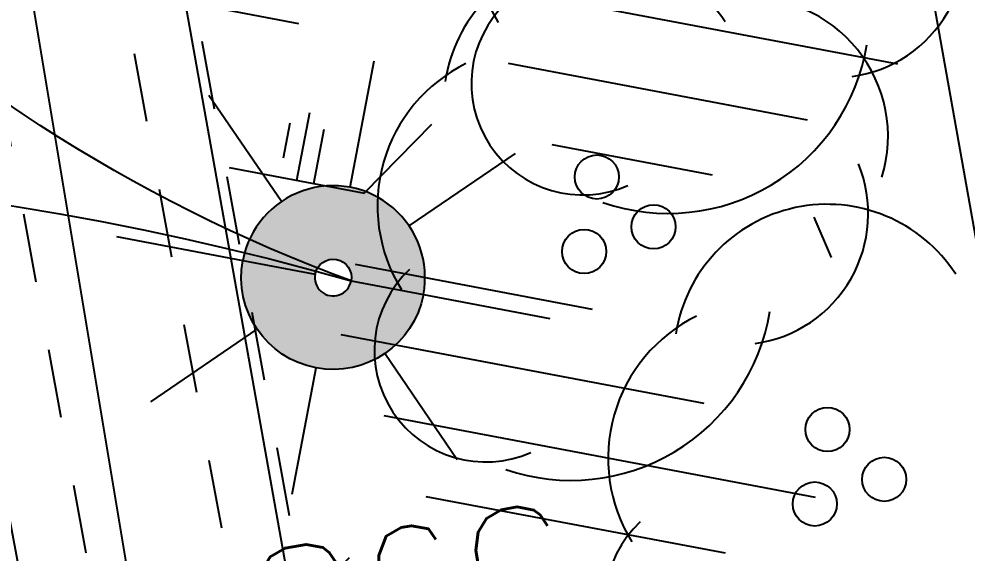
# Model space of a CAD drawing. Extents: x -2313930 to 3286427, y -3858277 to 2572692.
# Drawn here: x -3514.6 to -3256.7, y 2716.6 to 2861.9 of the extents above; entities that cross this region are included whole.
import ezdxf
from ezdxf.enums import TextEntityAlignment as Align
from ezdxf.lldxf.tags import DXFTag

# ---------------------------------------------------------------- set-up
doc = ezdxf.new("R2010")
doc.units = 0
doc.layers.add('_GAZELEC-RESERVATION 2', color=132, linetype='Continuous', lineweight=18)
doc.layers.add('Fond topo - P', color=252, linetype='Continuous', lineweight=50)
for name, color, linetype, plot in [('Fond topo - N', 252, 'Continuous', False), ('Fond topo - NCACHE', 252, 'Continuous', False), ('Fond topo - ZCACHE', 252, 'Continuous', False)]:
    doc.layers.add(name, color=color, linetype=linetype, plot=plot)
for name, color, linetype in [('prlm-VRD', 2, 'Continuous'), ('SA - arbuste', 252, 'Continuous'), ('SA - bât A-B', 252, 'Continuous'), ('SA - couvre sol', 252, 'Continuous'), ('SA - ECL-réso', 252, 'Eclairage public'), ('SA - platelage bois', 252, 'Continuous')]:
    doc.layers.add(name, color=color, linetype=linetype)
doc.styles.add('Lignes', font='arial.ttf', dxfattribs={"height": 0.35})
doc.styles.add('SIMPLEX', font='simplex_.ttf', dxfattribs={"height": 1.25})
tags = doc.linetypes.add('Eclairage public', pattern='A,5,-0.25,["ECL",Lignes,S=1,R=0,X=0,Y=-0.18],-1.25', length=6.5).pattern_tags.tags
tags[15:16] = [DXFTag(74, 4), DXFTag(75, 0), DXFTag(340, '0'), DXFTag(46, 0.0), DXFTag(50, 0.0), DXFTag(44, 0.0), DXFTag(45, 0.0)]
tags[4:5] = [DXFTag(74, 4), DXFTag(75, 0), DXFTag(340, '0'), DXFTag(46, 0.0), DXFTag(50, 0.0), DXFTag(44, 0.0), DXFTag(45, 0.0)]

# ---------------------------------------------------------------- blocks, each defined once
blk = doc.blocks.new('Candélabre', base_point=(-13.42592592600001, -9.391534390999993))
for points in [[(-13.67592592600001, -9.391534390999993, -1), (-13.17592592600001, -9.391534390999993), (-13.37592592600001, -9.391534390999993, 1), (-13.475925926, -9.391534390999993)], [(-13.67592592600001, -9.391534390999993, -1), (-13.17592592600001, -9.391534390999993), (-13.37592592600001, -9.391534390999993, 1), (-13.475925926, -9.391534390999993)], [(-13.67592592600001, -9.391534390999993), (-13.475925926, -9.391534390999993, 1), (-13.37592592600001, -9.391534390999993), (-13.17592592600001, -9.391534390999993, -1)], [(-13.67592592600001, -9.391534390999993), (-13.475925926, -9.391534390999993, 1), (-13.37592592600001, -9.391534390999993), (-13.17592592600001, -9.391534390999993, -1)]]:
    blk.add_hatch(color=250).paths.add_polyline_path(points)
at = {"linetype": 'Continuous', "flags": 128}
for points in [[(-13.42592592600001, -9.141534390999993), (-13.42592592600001, -8.791534391999988)], [(-13.60270262100001, -9.214757695999992), (-13.850189994, -8.967270322999994)], [(-13.24914923200001, -9.214757696999996), (-13.001661857, -8.96727032199999)], [(-14.02592592600001, -9.391534390999993), (-13.67592592600001, -9.391534390999993)], [(-13.17592592600001, -9.391534390999993), (-12.825925927, -9.391534390999993)], [(-13.85018999600001, -9.815798461), (-13.60270262200001, -9.568311086999998)], [(-13.00166185800001, -9.815798458999993), (-13.249149231, -9.568311085999994)], [(-13.42592592600001, -9.991534390999988), (-13.42592592600001, -9.641534390999993)]]:
    blk.add_lwpolyline(points, dxfattribs=at)
for points in [[(-13.67592592600001, -9.391534390999993), (-13.475925926, -9.391534390999993, -1), (-13.37592592600001, -9.391534390999993), (-13.17592592600001, -9.391534390999993, 1)], [(-13.67592592600001, -9.391534390999993), (-13.475925926, -9.391534390999993, 1), (-13.37592592600001, -9.391534390999993), (-13.17592592600001, -9.391534390999993, -1)]]:
    blk.add_lwpolyline(points, format="xyb", close=True, dxfattribs=at)
blk = doc.blocks.new('PTOPO')
at = {"layer": 'Fond topo - NCACHE', "style": 'SIMPLEX'}
blk.add_attdef('MAT', text='', height=0.34, dxfattribs=at).set_placement((0.09999999986030161, -0.09999999962747097), align=Align.TOP_LEFT)
at = {"layer": 'Fond topo - ZCACHE', "style": 'SIMPLEX'}
blk.add_attdef('ALT', (0.09999999986030161, 0.09999999962747097), '', height=0.34, dxfattribs=at)
blk = doc.blocks.new('A$C1F970F0F')
at = {"layer": 'SA - couvre sol'}
h = blk.add_hatch(dxfattribs=at)
h.set_pattern_fill('PELOUSE6', color=256, scale=20.0000003, angle=-10.72360141139323, style=0, pattern_type=2)
h.set_pattern_definition([(349.2763985886067, (-277130161.1279894, -473864756.7787022), (22.32856350872324, 117.9043497231417), [37.5000005625, -202.5000030375]), (79.27639858860677, (-277130147.3110734, -473864759.3953308), (-235.8086994462835, 44.65712701744649), [15.000000225, -105.000001575]), (79.27639858860677, (-277130138.0997961, -473864761.1397498), (-235.8086994462835, 44.65712701744649), [15.000000225, -105.000001575]), (79.27639858860677, (-277130142.7054347, -473864760.2675403), (-235.8086994462835, 44.65712701744649), [18.75000028125, -101.25000151875]), (112.9664661186067, (-277130151.916716, -473864758.5231205), (-191.1515722884832, 280.4658259369293), [12.00000018, -420.7461593111922]), (45.58633105860677, (-277130133.4941673, -473864762.0119574), (22.32856353476547, 117.9043498154048), [12.00000018, -420.7461593111923]), (45.58633105860677, (-277130124.2828801, -473864763.7563783), (22.32856353476547, 117.9043498154048), [26.00000039, -406.6661590999923]), (112.9664661186067, (-277130161.1279894, -473864756.7787022), (-191.1515722884832, 280.4658259369293), [26.00000039, -406.6661590999922]), (349.2763985886067, (-277130073.3609553, -473864750.4999832), (22.32856350872324, 117.9043497231417), [44.42455106636825, -195.5754525336318]), (349.2763985886067, (-277130085.1249766, -473864728.4255323), (22.32856350872324, 117.9043497231417), [82.81008944215131, -56.09585564143782, 43.07431864611476, -58.01973967029608]), (349.2763985886067, (-277130096.7337571, -473864706.3804808), (22.32856350872324, 117.9043497231417), [119.4799495921992, -46.28746189431191, 29.47870124218051, -44.75389087130835]), (349.2763985886067, (-277130108.4191755, -473864684.3209158), (22.32856350872324, 117.9043497231417), [100.4611429069171, -139.5388606930829]), (349.2763985886067, (-277130104.5097786, -473864665.2146754), (22.32856350872324, 117.9043497231417), [65.56973938354608, -174.4302642164539])])
h.paths.add_polyline_path([(-3298.165509577112, 2675.607043131192), (-3333.056756284105, 2871.395554203723), (-3431.982729456081, 2853.766095122478), (-3467.0716222672, 3050.663961028087), (-3368.145649112554, 3068.293420017826), (-3403.234541883467, 3265.191286010609), (-3797.030273717561, 3195.013500392702), (-3814.574720123121, 3293.462433345506), (-3519.227921227619, 3346.095772507767), (-3554.31681402141, 3542.993638504882), (-3652.765747051507, 3525.449192066567), (-3670.310193457068, 3623.898125019371), (-3473.412327505706, 3658.987017821825), (-3526.045666699509, 3954.333816675906), (-3427.59673366941, 3971.878263114222), (-3199.716966173931, 2693.153391904228)])
at = {"layer": 'SA - platelage bois'}
h = blk.add_hatch(dxfattribs=at)
h.set_pattern_fill('PASSERELLE', color=256, scale=150, angle=-79.57359988551433, style=0, pattern_type=2)
h.set_pattern_definition([(280.4264001144857, (-277130161.1279894, -473864756.7787022), (55.32121061969438, 10.17969329456503), []), (280.4264001144857, (-277130142.6875859, -473864753.3854711), (55.32121061969438, 10.17969329456503), [18.75, -18.75]), (280.4264001144857, (-277130124.2471823, -473864749.99224), (55.32121061969438, 10.17969329456503), [18.75, -18.75])])
h.paths.add_polyline_path([(-4335.267744219151, 4440.927387803801), (-4492.490680990537, 4412.908908511484), (-4468.981122882024, 4280.987338359439), (-4647.173052249411, 4249.232004214435), (-4585.76748988437, 3904.660738842532), (-4684.216422805634, 3887.116292478393), (-4660.177072840863, 3752.221847930361), (-4463.279206866626, 3787.310740728484), (-4410.645867672823, 3491.963941874403), (-4607.543733624184, 3456.875049071948), (-4589.999287218625, 3358.426116119144), (-4491.550354280032, 3375.970562574789), (-4456.461461509119, 3179.072696582007), (-4554.910394430382, 3161.528250217867), (-4537.365948024823, 3063.079317265063), (-4143.570216190728, 3133.25710288297), (-4064.620207443004, 2690.236904562595), (-4261.518073302859, 2655.14801174281), (-4270.290296560057, 2704.372478182124), (-4368.739229498649, 2686.828031726479), (-4333.843767498192, 2491.015584049302), (-3298.165509577112, 2675.607043131192), (-3324.284533135743, 2822.171087690233), (-3718.080264969837, 2751.993302072327), (-3726.852488209704, 2801.217768603146), (-3431.982729456081, 2853.766095122478), (-3467.0716222672, 3050.663961028087), (-3761.941380923771, 2998.115634395587), (-3814.574720123121, 3293.462433345506), (-3519.227921227619, 3346.095772507767), (-3554.31681402141, 3542.993638504882), (-3652.765747051507, 3525.449192066567), (-3670.310193457068, 3623.898125019371), (-3473.412327505706, 3658.987017821825), (-3526.045666699509, 3954.333816675906), (-4226.313273780827, 3829.540107731822)])
at = {"layer": 'SA - arbuste', "ltscale": 0.800000011920929}
for centre in [(-3351.672105363345, 2983.921100636345), (-3336.237723870998, 2970.341507015627), (-3355.146713308314, 2963.633284703571), (-3288.920082929375, 2915.214524431284), (-3273.485701437029, 2901.634930810566), (-3292.394690857016, 2894.926708590016)]:
    blk.add_circle(centre, 6, dxfattribs=at)
at = {"layer": 'SA - arbuste', "ltscale": 0.6399999856948853}
for centre, radius, start, end in [((-3341.793441629723, 3048.730768190623), 43.180544, 116.3248626312973, 211.8320556308634), ((-3287.123563687636, 3046.602379961052), 35.676672, 277.883133562608, 22.28760147896251), ((-3351.784002898681, 3003.516626907827), 41.674688, 32.90494467775616, 171.1222224813845), ((-3355.476727672778, 3009.344393284112), 30.327872, 133.2696683174558, 293.7521367830749), ((-3310.177973517615, 2994.944987346254), 37.72767999999999, 342.9842594908044, 94.63470461757107), ((-3332.245521541126, 3028.733587598098), 54.727168, 251.0377365152544, 350.7437825057393), ((-3368.181035743493, 2976.070345636716), 43.180544, 116.3248626312973, 211.8320556308634), ((-3313.511157806954, 2973.941957502982), 35.676672, 277.8831336789501, 22.28760178340445), ((-3289.031980447382, 2934.810050794272), 41.674688, 32.90494467775616, 171.1222224813845), ((-3381.864321792095, 2936.683970826043), 30.327872, 133.2696686423436, 293.7521367830749), ((-3358.633115660443, 2956.07316514003), 54.727168, 251.0377364883117, 350.7437825057393), ((-3305.429013292195, 2907.36376952316), 43.180544, 116.3248626312973, 211.8320556308634), ((-3319.11229933525, 2867.977394616649), 30.327872, 133.2696683174558, 293.7521367830749)]:
    blk.add_arc(centre, radius, start, end, dxfattribs=at)
at = {"layer": 'SA - bât A-B', "linetype": 'Continuous', "ltscale": 2.539999961853027, "elevation": 9.999999999999998e-08, "flags": 128}
for points in [[(-4870.387587714489, 4361.816510965448), (-4530.741633449554, 2455.926691246847), (-3199.716966173931, 2693.153391904228), (-3432.158289101265, 3997.474982045343), (-2407.400474873673, 4180.096742493728), (-2644.601016008993, 5511.124216758372), (-5000.388478969709, 5091.303708193815), (-4893.195368027506, 4489.800123754009)], [(-4607.543733624184, 3456.875049071948), (-4589.999287218625, 3358.426116119144), (-4491.550354280032, 3375.970562574789), (-4456.461461509119, 3179.072696582007), (-4554.910394430382, 3161.528250217867), (-4537.365948024823, 3063.079317265063), (-4143.570216190728, 3133.25710288297), (-4073.392430608696, 2739.461370984579), (-4368.739229498649, 2686.828031726479), (-4333.843767498192, 2491.015584049302), (-3298.1658991867, 2675.608945557417), (-3333.056756284105, 2871.395554203723), (-3431.98272947341, 2853.766095030972), (-3467.0716222672, 3050.663961028087), (-3761.941380923771, 2998.115634395587), (-3814.574720123121, 3293.462433345506), (-3519.227921227619, 3346.095772507767), (-3554.31681402141, 3542.993638504882)]]:
    blk.add_lwpolyline(points, dxfattribs=at)
at = {"layer": 'SA - ECL-réso', "ltscale": 0.75, "elevation": 9.999999999999998e-08, "flags": 128}
for points in [[(-4147.194311888063, 4080.129968697482, 0.3461317724329636), (-4369.874974451702, 4227.062549708057, 0.2412726222501949), (-4615.533278049003, 3923.516989128872, 0.2293300014511306), (-4512.327666494318, 3346.350587378748, -0.3310049230299431), (-4115.302226212525, 2825.990739713797, -0.235092745844293), (-3418.516958922506, 2955.622052266285, -0.471621246903067), (-3636.203820858852, 3578.55210960342)], [(-9286.862647055887, 2100.944666868752, 0.2930350939041828), (-9886.503230310569, 1791.043647865362, 0.1518295808238322), (-8700.133871328642, 1893.13654165742, 0.5077465248592722), (-7509.73583963833, 2041.909609075579, -0.3108125397037955), (-6604.771473921978, 2860.900012220865, -0.4227801843689576), (-5494.556235404147, 2355.551721652774, -0.1041967193315425), (-4276.694222183912, 2059.349908420223, 0.2818692953754232), (-3362.346133704355, 2628.225664960158, 0.1048625014031917), (-2231.953768909742, 2952.046030036208, 0.1624908663689829), (-1008.88724681807, 2940.326928099674, -0.2983671517984825), (-142.8597030717047, 2572.739655090864)]]:
    blk.add_lwpolyline(points, format="xyb", dxfattribs=at)
at = {"layer": 'SA - platelage bois', "elevation": 9.999999999999998e-08, "flags": 128}
blk.add_lwpolyline([(-4607.543733624184, 3456.875049071948), (-4589.999287218625, 3358.426116119144), (-4491.550354280032, 3375.970562574789), (-4456.461461509119, 3179.072696582007), (-4554.910394430382, 3161.528250217867), (-4537.365948024823, 3063.079317265063), (-4143.570216190728, 3133.25710288297), (-4064.620207443004, 2690.236904562595), (-4261.518073302859, 2655.14801174281), (-4270.290296560057, 2704.372478182124), (-4368.739229498649, 2686.828031726479), (-4333.843767498192, 2491.015584049302), (-3298.165509577112, 2675.607043131192), (-3324.284533135743, 2822.171087690233), (-3718.080264969837, 2751.993302072327), (-3726.852488209704, 2801.217768603146), (-3431.982729456081, 2853.766095122478), (-3467.0716222672, 3050.663961028087), (-3761.941380923771, 2998.115634395587), (-3814.574720123121, 3293.462433345506), (-3519.227921227619, 3346.095772507767), (-3554.31681402141, 3542.993638504882)], dxfattribs=at)
at = {"layer": 'Fond topo - P', "ltscale": 2}
ref = blk.add_blockref('PTOPO', (-3344.367094135568, 2854.581197832667), dxfattribs=dict(at, xscale=99.99999999999994, yscale=99.99999999999994, zscale=99.99999999999994, rotation=190.0656205306617))
ref.add_attrib('MAT', '3987', dxfattribs={"layer": 'Fond topo - N', "color": 0, "ltscale": 2, "height": 33.99999999999999, "rotation": 190.0656204987762, "style": 'SIMPLEX'}).set_placement((-3355.960935967468, 2862.679520583026), align=Align.TOP_LEFT)
at = {"layer": 'SA - ECL-réso', "linetype": 'ByBlock', "xscale": 99.99999999999999, "yscale": 99.99999999999999, "zscale": 99.99999999999999, "rotation": 349.2763985886067}
blk.add_blockref('Candélabre', (-3423.429640091855, 2956.55240906606), dxfattribs=at)

msp = doc.modelspace()

# ---------------------------------------------------------------- linework, layer by layer
at = {"layer": '_GAZELEC-RESERVATION 2'}
msp.add_circle((486248.4803309143, -227485.9628347494), 2800178.148749841, dxfattribs=at)

# ---------------------------------------------------------------- block references
at = {"layer": 'prlm-VRD'}
msp.add_blockref('A$C1F970F0F', (-5.729869075061288, -165.0016201740946), dxfattribs=at)

doc.saveas('drawing.dxf')
